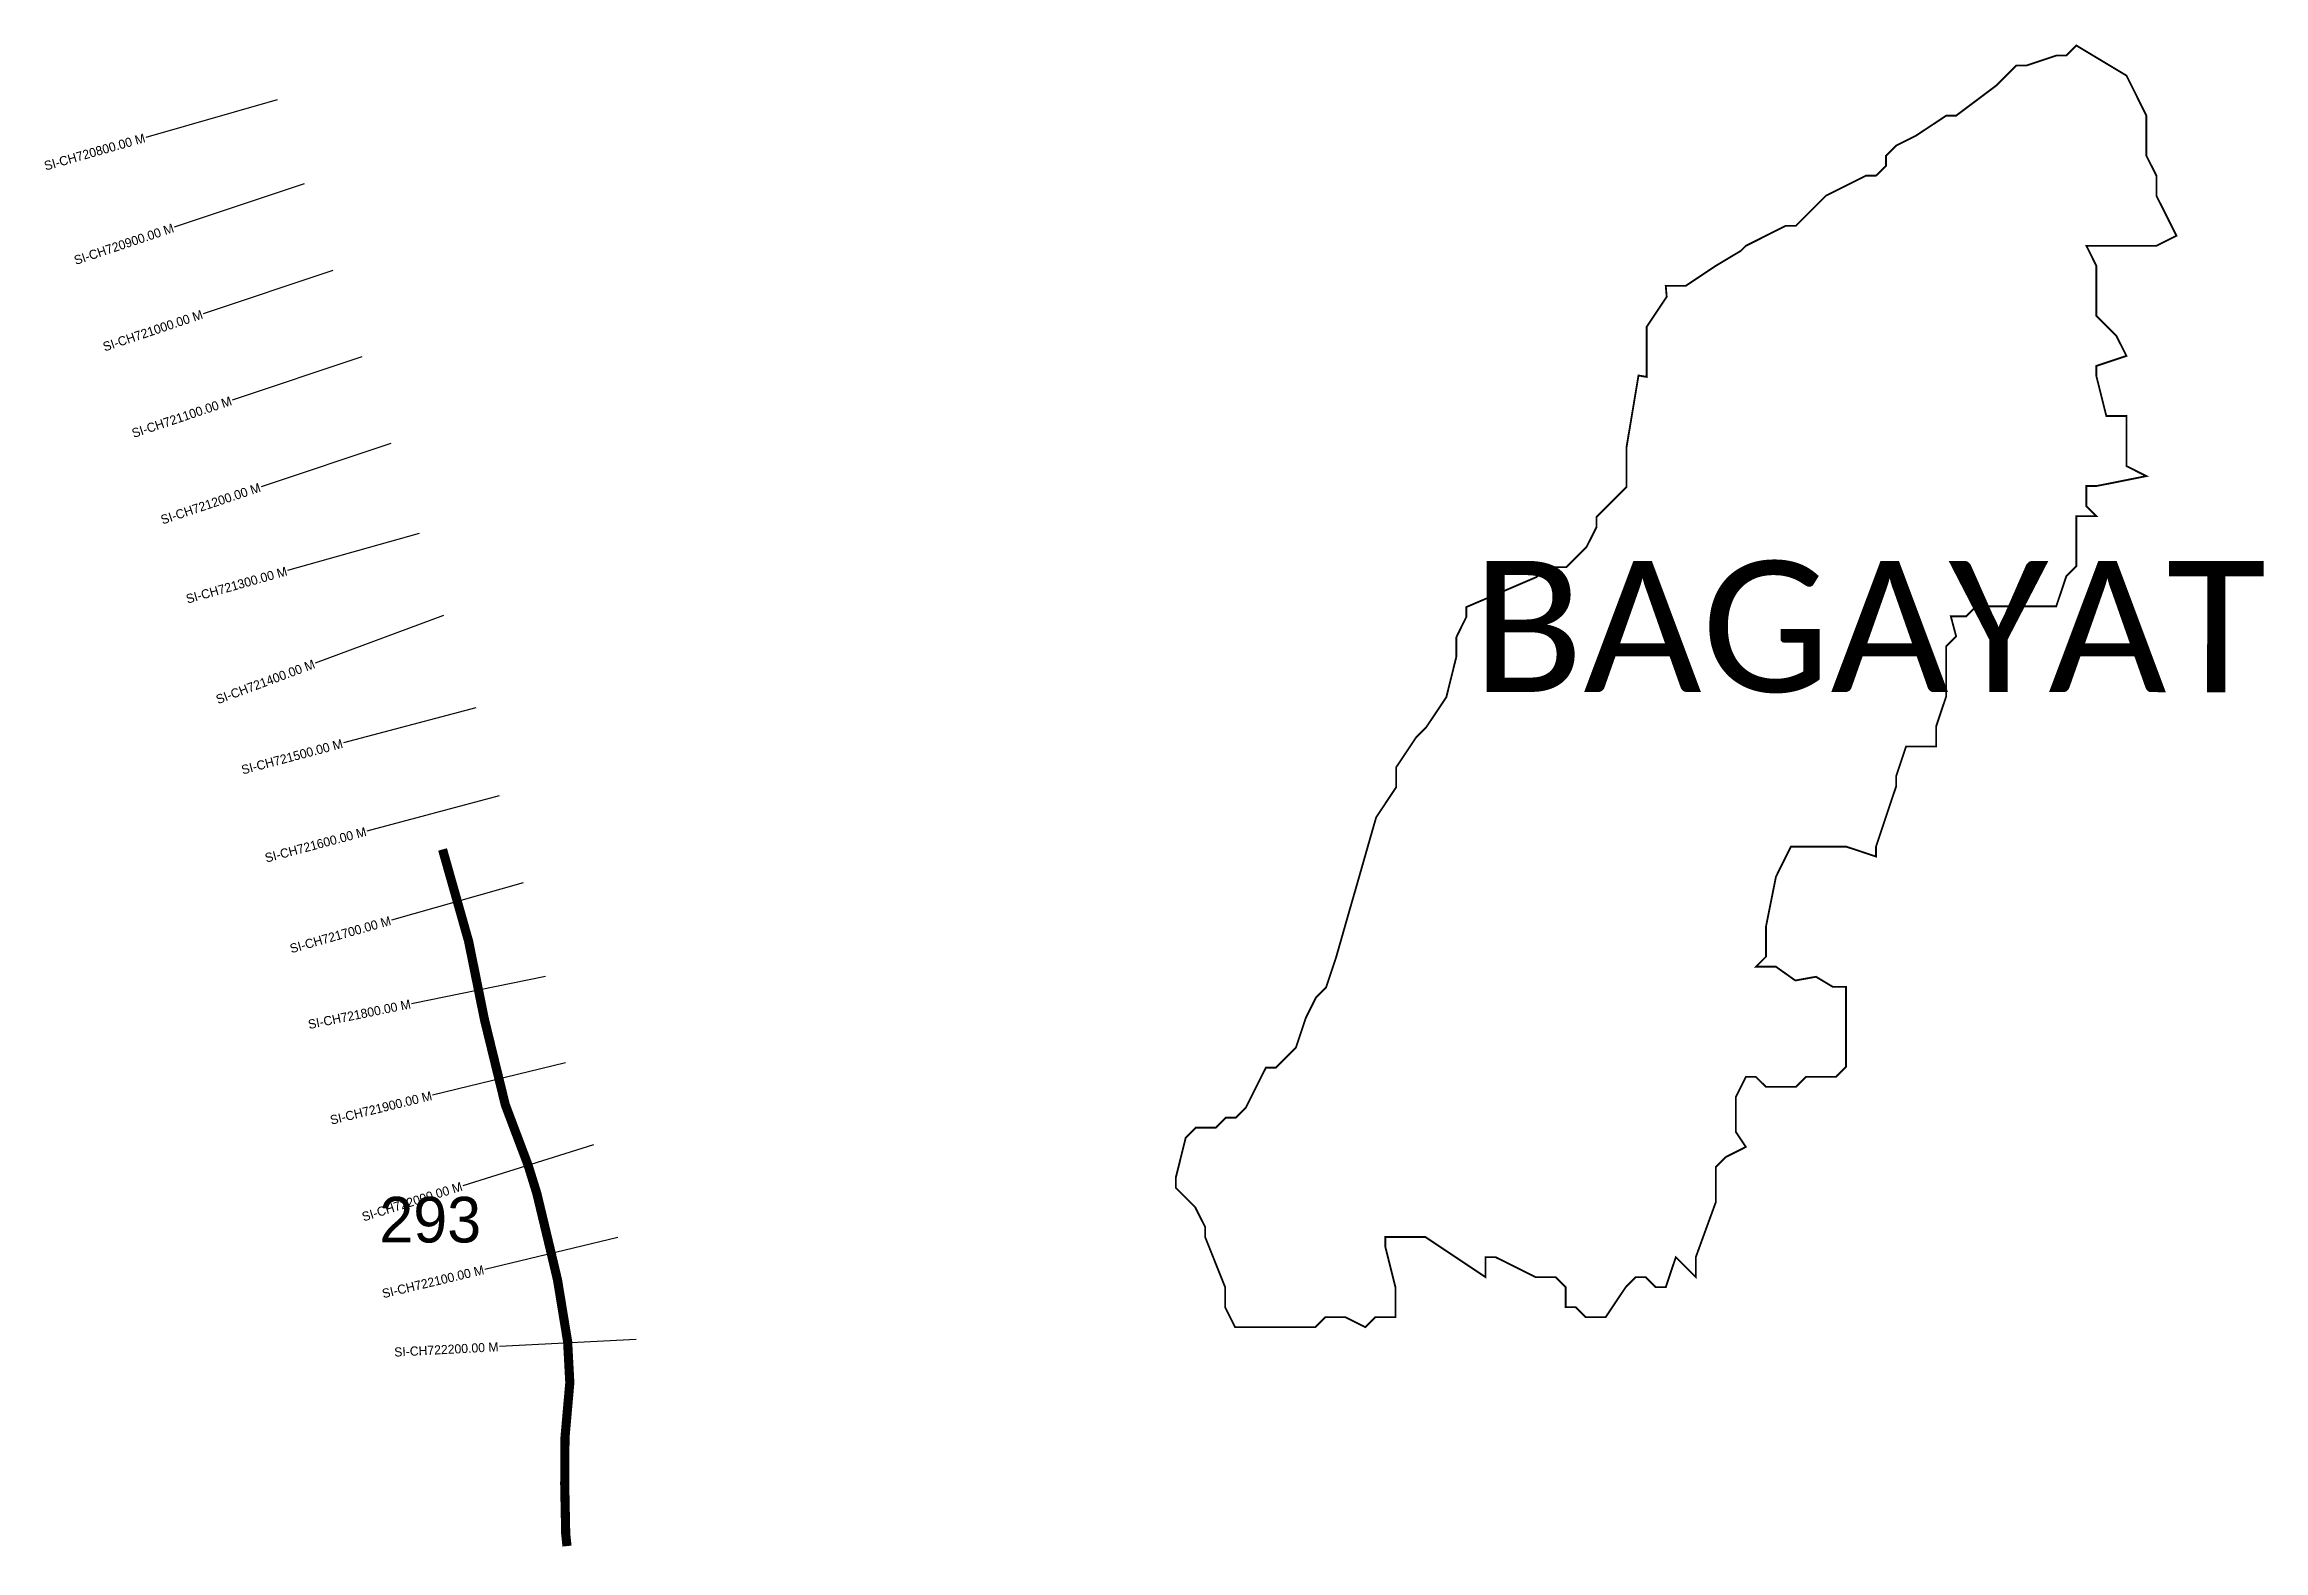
# Model space of a CAD drawing. Header units: metres. Extents: x 356268 to 358701, y 1742897 to 1744548.
import ezdxf
from ezdxf.enums import TextEntityAlignment as Align

# ---------------------------------------------------------------- set-up
doc = ezdxf.new("R2010")
doc.units = ezdxf.units.M
for name, color, linetype in [('ARTIFICIALLY PROTECTED', 4, 'Continuous'), ('CS', 134, 'Continuous'), ('CSMark', 6, 'Continuous'), ('VILLAGE NAME', 250, 'Continuous')]:
    doc.layers.add(name, color=color, linetype=linetype)

msp = doc.modelspace()

# ---------------------------------------------------------------- linework, layer by layer
at = {"color": 6, "const_width": 2}
msp.add_lwpolyline([(358045.3, 1744283.6), (358067.2, 1744283.6), (358100.2, 1744305.6), (358127.6, 1744322), (358133.1, 1744327.5), (358177, 1744349.5), (358188, 1744349.5), (358220.9, 1744382.4), (358264.8, 1744404.4), (358275.8, 1744404.4), (358286.8, 1744415.3), (358286.8, 1744426.3), (358297.8, 1744437.3), (358319.7, 1744448.3), (358352.7, 1744470.2), (358363.6, 1744470.2), (358407.6, 1744503.2), (358429.5, 1744525.1), (358440.5, 1744525.1), (358473.4, 1744536.1), (358484.4, 1744536.1), (358495.4, 1744547.1), (358550.3, 1744514.2), (358572.2, 1744470.2), (358572.2, 1744426.3), (358583.2, 1744404.4), (358583.2, 1744382.4), (358605.2, 1744338.5), (358583.2, 1744327.5), (358506.4, 1744327.5), (358517.3, 1744305.6), (358517.3, 1744250.7), (358539.3, 1744228.7), (358550.3, 1744206.8), (358517.3, 1744195.8), (358517.3, 1744184.8), (358528.3, 1744140.9), (358550.3, 1744140.9), (358550.3, 1744086), (358572.2, 1744075), (358517.3, 1744064.1), (358506.4, 1744064.1), (358506.4, 1744042.1), (358517.3, 1744031.1), (358495.4, 1744031.1), (358495.4, 1743976.2), (358484.4, 1743965.2), (358473.4, 1743932.3), (358385.6, 1743932.3), (358374.6, 1743921.3), (358357.8, 1743921.3), (358363.6, 1743899.4), (358352.7, 1743888.4), (358352.7, 1743833.5), (358341.7, 1743800.6), (358341.7, 1743778.6), (358308.7, 1743778.6), (358297.8, 1743745.7), (358297.8, 1743734.7), (358275.8, 1743668.8), (358275.8, 1743657.9), (358242.9, 1743668.8), (358182.5, 1743668.8), (358166.1, 1743635.9), (358155.1, 1743581), (358155.1, 1743548.1), (358144.1, 1743537.1), (358166.1, 1743537.1), (358187.3, 1743522), (358210, 1743526.1), (358228.3, 1743515.1), (358242.9, 1743515.1), (358242.9, 1743427.3), (358231.9, 1743416.3), (358199, 1743416.3), (358188, 1743405.4), (358155.1, 1743405.4), (358144.1, 1743416.3), (358133.1, 1743416.3), (358122.1, 1743394.4), (358122.1, 1743356), (358133.1, 1743339.5), (358111.2, 1743328.5), (358100.2, 1743317.5), (358100.2, 1743279.1), (358078.2, 1743218.7), (358078.2, 1743196.8), (358056.3, 1743218.7), (358045.3, 1743185.8), (358034.3, 1743185.8), (358023.3, 1743196.8), (358012.3, 1743196.8), (358001.4, 1743185.8), (357979.4, 1743152.9), (357957.5, 1743152.9), (357946.5, 1743163.9), (357935.5, 1743163.9), (357935.5, 1743185.8), (357924.5, 1743196.8), (357902.6, 1743196.8), (357858.6, 1743218.7), (357847.7, 1743218.7), (357847.7, 1743196.8), (357781.8, 1743240.7), (357737.9, 1743240.7), (357737.9, 1743229.7), (357748.9, 1743185.8), (357748.9, 1743152.9), (357726.9, 1743152.9), (357716, 1743141.9), (357694, 1743152.9), (357672, 1743152.9), (357661.1, 1743141.9), (357573.2, 1743141.9), (357562.2, 1743163.9), (357562.2, 1743185.8), (357540.3, 1743240.7), (357540.3, 1743251.7), (357529.3, 1743273.6), (357508.1, 1743294.8), (357508.1, 1743305.7), (357519, 1743349.6), (357530, 1743360.6), (357552, 1743360.6), (357562.9, 1743371.6), (357573.9, 1743371.6), (357584.9, 1743382.6), (357606.9, 1743426.4), (357617.9, 1743426.4), (357639.8, 1743448.4), (357650.8, 1743481.3), (357661.8, 1743503.3), (357672.8, 1743514.2), (357683.8, 1743547.2), (357727.8, 1743700.9), (357749.7, 1743733.8), (357749.7, 1743755.7), (357771.7, 1743788.7), (357782.7, 1743799.7), (357804.7, 1743832.6), (357815.6, 1743876.5), (357815.7, 1743898.4), (357826.6, 1743920.4), (357826.6, 1743931.4), (357903.5, 1743964.3), (357914.5, 1743975.3), (357936.4, 1743975.2), (357958.4, 1743997.2), (357969.4, 1744019.1), (357969.4, 1744030.1), (358002.3, 1744063.1), (358002.3, 1744106.9), (358015.4, 1744185.3), (358024.3, 1744183.8), (358024.4, 1744238.7), (358046.3, 1744271.6), (358045.3, 1744283.6)], dxfattribs=at)
at = {"layer": 'ARTIFICIALLY PROTECTED', "const_width": 10, "flags": 128}
msp.add_lwpolyline([(356704.3, 1743665.7), (356705.2, 1743662.4), (356732.8, 1743565.2), (356750.3, 1743478.8), (356773.1, 1743385.6), (356797.9, 1743319.9), (356807.6, 1743288.7), (356822.7, 1743225.8), (356830.3, 1743193.8), (356841.4, 1743126), (356843.8, 1743081), (356838.5, 1743020.9), (356838.2, 1742969.6), (356839.3, 1742915.3), (356840.7, 1742901.9)], dxfattribs=at)
at = {"layer": 'CS'}
for p, q in [((356523.1, 1744487.4), (356378.9, 1744446.4)), ((356552.4, 1744395.4), (356410.1, 1744347.8)), ((356584.1, 1744300.6), (356441.8, 1744253)), ((356615.8, 1744205.8), (356473.6, 1744158.2)), ((356647.5, 1744110.9), (356505.3, 1744063.3)), ((356678.8, 1744012.2), (356534.4, 1743971.4)), ((356705.2, 1743922.1), (356564.6, 1743869.8)), ((356740.6, 1743821), (356595.6, 1743782.4)), ((356766.3, 1743724.3), (356621.3, 1743685.8)), ((356792.6, 1743629.1), (356648.3, 1743588.2)), ((356817.2, 1743526.4), (356670.2, 1743496.6)), ((356839, 1743431.9), (356693.3, 1743396.2)), ((356869.6, 1743341.8), (356726.4, 1743297)), ((356896.4, 1743240.2), (356750.5, 1743205.3)), ((356916.4, 1743128.4), (356766.6, 1743120.6))]:
    msp.add_line(p, q, dxfattribs=at)

# ---------------------------------------------------------------- texts
at = {"insert": (356635, 1743284.8), "char_height": 50, "attachment_point": 1}
msp.add_mtext_dynamic_manual_height_columns('293', width=84.374, gutter_width=1, heights=[74.2], dxfattribs=at)
at = {"layer": 'CSMark'}
for s, rotation, p in [('SI-CH720800.00 M', 15.8705, (356377.9, 1744446.1)), ('SI-CH720900.00 M', 18.4986, (356409.2, 1744347.5)), ('SI-CH721000.00 M', 18.4986, (356440.9, 1744252.7)), ('SI-CH721100.00 M', 18.4986, (356472.6, 1744157.9)), ('SI-CH721200.00 M', 18.4986, (356504.3, 1744063)), ('SI-CH721300.00 M', 15.7926, (356533.5, 1743971.1)), ('SI-CH721400.00 M', 20.3896, (356563.7, 1743869.5)), ('SI-CH721500.00 M', 14.9049, (356594.6, 1743782.1)), ('SI-CH721600.00 M', 14.9049, (356620.4, 1743685.5)), ('SI-CH721700.00 M', 15.8418, (356647.3, 1743587.9)), ('SI-CH721800.00 M', 11.4746, (356669.2, 1743496.4)), ('SI-CH721900.00 M', 13.7843, (356692.4, 1743396)), ('SI-CH722000.00 M', 17.3649, (356725.5, 1743296.7)), ('SI-CH722100.00 M', 13.4564, (356749.5, 1743205.1)), ('SI-CH722200.00 M', 2.967, (356765.6, 1743120.5))]:
    msp.add_text(s, height=10, rotation=rotation, dxfattribs=at).set_placement(p, align=Align.MIDDLE_RIGHT)
at = {"layer": 'VILLAGE NAME', "insert": (357833.2, 1743982.1), "char_height": 143.7, "attachment_point": 1, "rotation": 359.9793}
msp.add_mtext_dynamic_manual_height_columns('{\\fCalibri|b0|i0|c0|p34;BAGAYAT}', width=1418, gutter_width=718.5, heights=[0], dxfattribs=at)

doc.saveas('drawing.dxf')
